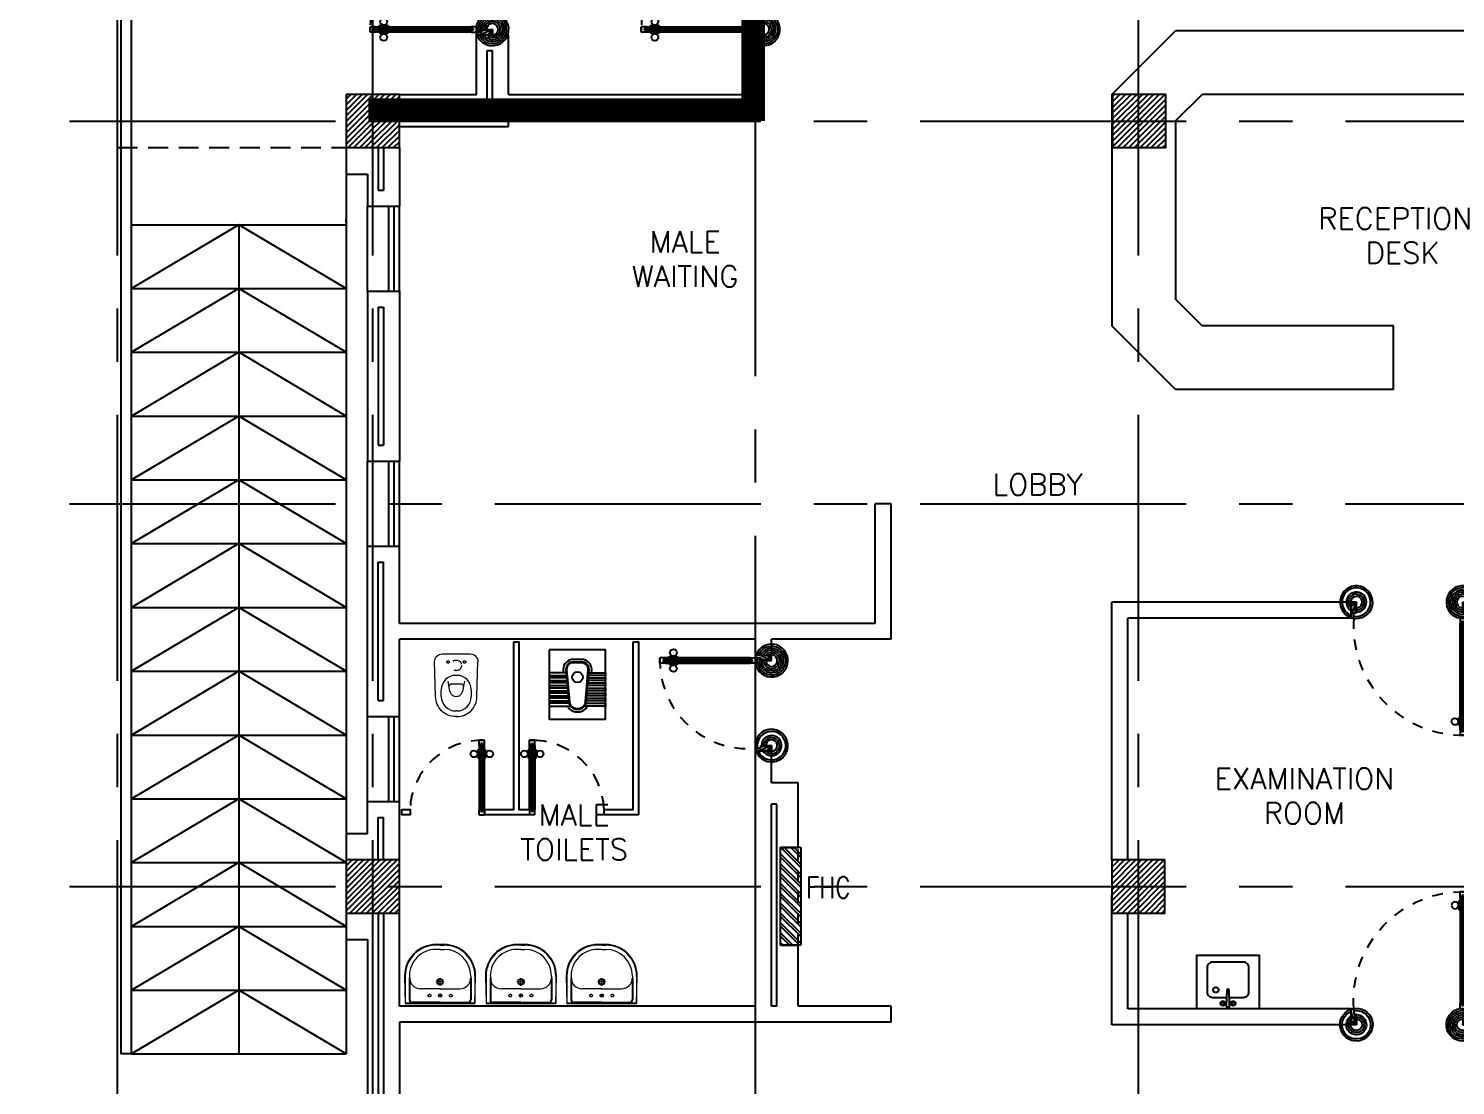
# Model space of a CAD drawing. Extents: x 417819.9 to 417911.9, y 43448 to 43539.2.
# Drawn here: x 417828.22 to 417841.64, y 43472.2 to 43482.14 of the extents above; entities that cross this region are included whole.
import ezdxf
from ezdxf.enums import TextEntityAlignment as Align

# ---------------------------------------------------------------- set-up
doc = ezdxf.new("R2010")
doc.units = 0
doc.header["$MEASUREMENT"] = 0
doc.header["$PDMODE"] = 3
doc.header["$PDSIZE"] = 0.1
for name, pattern in [('CENTERX2', [4, 2.5, -0.5, 0.5, -0.5]), ('DASHED', [0.75, 0.5, -0.25]), ('HIDDEN', [0.375, 0.25, -0.125]), ('HIDDEN2', [0.1875, 0.125, -0.0625])]:
    doc.linetypes.add(name, pattern=pattern)
doc.layers.get('0').update_dxf_attribs({"linetype": 'CONTINUOUS'})
doc.layers.get('DEFPOINTS').update_dxf_attribs({"linetype": 'CONTINUOUS'})
for name, color, linetype in [('A-JEERI', 3, 'CONTINUOUS'), ('AX-DIM', 4, 'CONTINUOUS'), ('AXES', 11, 'CENTERX2'), ('CANOPY-LN', 3, 'CONTINUOUS'), ('COL', 2, 'CONTINUOUS'), ('COUNTER', 5, 'CONTINUOUS'), ('DOOR', 4, 'CONTINUOUS'), ('FHC', 2, 'CONTINUOUS'), ('firezone', 4, 'CONTINUOUS'), ('FIX', 3, 'CONTINUOUS'), ('Handrail', 4, 'CONTINUOUS'), ('HAT', 8, 'CONTINUOUS'), ('INSUL', 7, 'CONTINUOUS'), ('ME-FIX', 3, 'CONTINUOUS'), ('PART', 9, 'CONTINUOUS'), ('Ramb', 3, 'CONTINUOUS'), ('RM-NAME', 2, 'CONTINUOUS'), ('STR', 5, 'CONTINUOUS'), ('WALL', 2, 'CONTINUOUS'), ('WIN', 5, 'CONTINUOUS')]:
    doc.layers.add(name, color=color, linetype=linetype)
doc.styles.add('ROMANS', font='ROMANS.shx', dxfattribs={"width": 0.6})
doc.styles.get("Standard").update_dxf_attribs({"font": 'TXT.shx'})
doc.linetypes.add('SMOKE', pattern='A,0.5,-0.2,["SMOKE",Standard,S=0.1,R=0,X=-0.1,Y=-0.05],-0.5', length=1.2)
doc.dimstyles.new('STANDARD in', dxfattribs={"dimtxt": 0.2, "dimasz": 0.1, "dimexe": 0.07, "dimexo": 0.05, "dimgap": 0.1, "dimtad": 1, "dimdec": 0, "dimlfac": 1000, "dimzin": 0, "dimdsep": 46, "dimtxsty": 'ROMANS', "dimblk": 'ARCHTICK', "dimcen": 0.05, "dimdle": 0.05, "dimclrd": 4, "dimclre": 4, "dimclrt": 2, "dimadec": 0, "dimazin": 0, "dimtfac": 1, "dimtdec": 0, "dimtmove": 2, "dimatfit": 3, "dimfxl": 0, "dimtolj": 1, "dimtzin": 0, "dimarcsym": 0})

# ---------------------------------------------------------------- blocks, each defined once
blk = doc.blocks.new('_ARCHTICK')
at = {"color": 0, "linetype": 'ByBlock', "const_width": 0.15}
blk.add_lwpolyline([(-0.5, -0.5), (0.5, 0.5)], dxfattribs=at)
blk = doc.blocks.new('*D870')
at = {"layer": 'AX-DIM', "color": 4, "lineweight": -2}
for p, q in [((417831.157, 43525.944), (417821.235, 43525.944)), ((417821.305, 43466.574), (417821.305, 43525.994)), ((417831.157, 43466.624), (417821.235, 43466.624))]:
    blk.add_line(p, q, dxfattribs=at)
at = {"layer": 'DEFPOINTS', "color": 0}
for p in [(417821.305, 43525.944), (417831.207, 43525.944), (417831.207, 43466.624)]:
    blk.add_point(p, dxfattribs=at)
at = {"layer": 'AX-DIM', "color": 4, "lineweight": -2, "xscale": 0.1, "yscale": 0.1, "zscale": 0.1}
for p, rotation in [((417821.305, 43525.944), 90), ((417821.305, 43466.624), 270)]:
    blk.add_blockref('_ARCHTICK', p, dxfattribs=dict(at, rotation=rotation))
at = {"layer": 'AX-DIM', "color": 2, "insert": (417821.105, 43496.284), "char_height": 0.2, "attachment_point": 5, "rotation": 90, "style": 'ROMANS'}
blk.add_mtext('\\A1;59320', dxfattribs=at)
blk = doc.blocks.new('A$C74DC60CF')
at = {"layer": 'DOOR', "color": 0, "linetype": 'ByBlock'}
for p, q in [((81, 1200), (81, 1250)), ((131, 1250), (81, 1250)), ((81, 1250), (131, 1250)), ((98, 1200), (98, 1220)), ((98, 1220), (114, 1220)), ((114, 1200), (114, 1220)), ((131, 1200), (131, 1250)), ((65, 1155), (65, 1090)), ((74, 1155), (65, 1155)), ((74, 1090), (65, 1090)), ((74, 1078), (74, 1168)), ((81, 1168), (74, 1168)), ((74, 1155), (74, 1090)), ((81, 1078), (74, 1078)), ((81, 1200), (98, 1200)), ((114, 1200), (131, 1200)), ((131, 1168), (138, 1168)), ((131, 1078), (138, 1078)), ((138, 1078), (138, 1168)), ((138, 1155), (138, 1090)), ((138, 1155), (147, 1155)), ((138, 1090), (147, 1090)), ((147, 1155), (147, 1090)), ((56, 150), (56, 0)), ((56, 150), (81, 150)), ((98, 200), (81, 200)), ((81, 200), (81, 150)), ((131, 150), (81, 150)), ((81, 150), (81, 100)), ((98, 180), (98, 200)), ((114, 180), (98, 180)), ((131, 200), (114, 200)), ((114, 200), (114, 180)), ((131, 150), (131, 200)), ((1131, 150), (1131, 100)), ((1156, 150), (1131, 150)), ((1156, 150), (1156, 0)), ((1156, 0), (1156, 150)), ((106, 0), (56, 0)), ((81, 100), (106, 100)), ((106, 100), (106, 0)), ((1131, 100), (1106, 100)), ((1106, 100), (1106, 0)), ((1106, 0), (1156, 0))]:
    blk.add_line(p, q, dxfattribs=at)
at = {"layer": 'DOOR', "linetype": 'ByBlock'}
for p, q in [((81, 200), (81, 1200)), ((98, 200), (98, 1200)), ((114, 200), (114, 1200)), ((131, 1200), (131, 200))]:
    blk.add_line(p, q, dxfattribs=at)
at = {"layer": 'DOOR', "color": 9, "linetype": 'ByBlock'}
for p, q in [((106, 0), (56, 114)), ((106, 0), (56, 40)), ((106, 0), (93, 100)), ((1106, 0), (1156, 114)), ((1106, 0), (1119, 100)), ((1106, 0), (1156, 40))]:
    blk.add_line(p, q, dxfattribs=at)
at = {"layer": 'DOOR', "color": 0, "linetype": 'ByBlock'}
for centre in [(32, 1123), (179, 1123)]:
    blk.add_circle(centre, 32.4, dxfattribs=at)
at = {"layer": 'DOOR', "linetype": 'HIDDEN', "ltscale": 0.5}
blk.add_arc((106, 223), 1028, 355.9414, 91.3941, dxfattribs=at)
at = {"layer": 'DOOR', "color": 9, "linetype": 'ByBlock'}
for centre, radius, start, end in [((106, 0), 154, 103.7142, 108.8947), ((1106, 0), 154, 71.1053, 76.2858), ((106, 0), 134, 100.72, 111.8402), ((106, 0), 114, 102.6226, 115.9162), ((106, 0), 94.4, 90, 121.9818), ((106, 0), 74.4, 90, 132.2236), ((106, 0), 54.4, 90, 156.7926), ((106, 0), 34.4, 90, 180), ((106, 0), 14.4, 90, 180), ((1106, 0), 94.4, 58.0182, 90), ((1106, 0), 74.4, 47.7764, 90), ((1106, 0), 54.4, 23.2074, 90), ((1106, 0), 34.4, 0, 90), ((1106, 0), 14.4, 0, 90), ((1106, 0), 134, 68.1598, 79.28)]:
    blk.add_arc(centre, radius, start, end, dxfattribs=at)
blk = doc.blocks.new('A$C010A25D0')
at = {"layer": 'DOOR', "color": 0, "linetype": 'ByBlock'}
for p, q in [((0, 2031), (0, 1981)), ((0, 1981), (0, 2031)), ((50, 2031), (0, 2031)), ((30, 2014), (30, 1998)), ((50, 2014), (30, 2014)), ((50, 2031), (50, 2014)), ((83, 2031), (83, 2038)), ((173, 2038), (83, 2038)), ((95, 2038), (95, 2047)), ((95, 2047), (160, 2047)), ((95, 2038), (160, 2038)), ((160, 2038), (160, 2047)), ((173, 2031), (173, 2038)), ((950, 2014), (950, 2031)), ((950, 2031), (1000, 2031)), ((970, 2014), (950, 2014)), ((970, 1998), (970, 2014)), ((1000, 2056), (1000, 2031)), ((1000, 2056), (1150, 2056)), ((1000, 1981), (1000, 2031)), ((1000, 2031), (1050, 2031)), ((1050, 2031), (1050, 2006)), ((1150, 2006), (1150, 2056)), ((50, 1981), (0, 1981)), ((50, 1998), (30, 1998)), ((50, 1998), (50, 1981)), ((83, 1981), (83, 1974)), ((173, 1974), (83, 1974)), ((95, 1974), (95, 1965)), ((95, 1974), (160, 1974)), ((95, 1965), (160, 1965)), ((160, 1974), (160, 1965)), ((173, 1981), (173, 1974)), ((950, 1981), (950, 1998)), ((950, 1998), (970, 1998)), ((1000, 1981), (950, 1981)), ((1050, 2006), (1150, 2006)), ((173, 138), (83, 138)), ((83, 131), (83, 138)), ((95, 147), (160, 147)), ((95, 138), (95, 147)), ((95, 138), (160, 138)), ((160, 138), (160, 147)), ((173, 131), (173, 138)), ((50, 131), (0, 131)), ((0, 131), (0, 81)), ((0, 81), (0, 131)), ((50, 81), (0, 81)), ((50, 114), (30, 114)), ((30, 98), (30, 114)), ((50, 98), (30, 98)), ((50, 114), (50, 131)), ((50, 81), (50, 98)), ((83, 81), (83, 74)), ((173, 74), (83, 74)), ((95, 74), (160, 74)), ((95, 74), (95, 65)), ((95, 65), (160, 65)), ((160, 74), (160, 65)), ((173, 81), (173, 74)), ((1000, 131), (950, 131)), ((950, 131), (950, 114)), ((950, 114), (970, 114)), ((970, 98), (950, 98)), ((950, 98), (950, 81)), ((950, 81), (1000, 81)), ((970, 114), (970, 98)), ((1000, 131), (1000, 81)), ((1000, 56), (1000, 81)), ((1000, 81), (1050, 81)), ((1000, 56), (1150, 56)), ((1050, 81), (1050, 106)), ((1050, 106), (1150, 106)), ((1150, 106), (1150, 56))]:
    blk.add_line(p, q, dxfattribs=at)
at = {"layer": 'DOOR', "linetype": 'ByBlock'}
for p, q in [((950, 2031), (50, 2031)), ((950, 2014), (50, 2014)), ((950, 1998), (50, 1998)), ((50, 1981), (950, 1981)), ((50, 131), (950, 131)), ((950, 114), (50, 114)), ((950, 98), (50, 98)), ((950, 81), (50, 81)), ((1150, 56), (1000, 56))]:
    blk.add_line(p, q, dxfattribs=at)
at = {"layer": 'DOOR', "color": 9, "linetype": 'ByBlock'}
for p, q in [((1150, 2006), (1037, 2056)), ((1150, 2006), (1050, 2019)), ((1150, 2006), (1110, 2056)), ((1150, 106), (1037, 56)), ((1150, 106), (1050, 93)), ((1150, 106), (1110, 56))]:
    blk.add_line(p, q, dxfattribs=at)
at = {"layer": 'DOOR', "color": 0, "linetype": 'ByBlock'}
for centre in [(128, 2079), (128, 1932), (128, 179), (128, 32)]:
    blk.add_circle(centre, 32.4, dxfattribs=at)
at = {"layer": 'DOOR', "linetype": 'HIDDEN', "ltscale": 0.5}
for centre, start, end in [((951, 2006), 178.494, 272.9568), ((951, 106), 87.0432, 181.506)]:
    blk.add_arc(centre, 951, start, end, dxfattribs=at)
at = {"layer": 'DOOR', "color": 9, "linetype": 'ByBlock'}
for centre, radius, start, end in [((1150, 2006), 154, 161.1053, 166.2858), ((1150, 2006), 134, 158.1598, 169.28), ((1150, 2006), 114, 154.0838, 167.3774), ((1150, 2006), 94.4, 148.0182, 180), ((1150, 2006), 74.4, 137.7764, 180), ((1150, 2006), 54.4, 113.2074, 180), ((1150, 2006), 34.4, 90, 180), ((1150, 2006), 14.4, 90, 180), ((1150, 106), 154, 193.7142, 198.8947), ((1150, 106), 134, 190.72, 201.8402), ((1150, 106), 114, 192.6226, 205.9162), ((1150, 106), 94.4, 180, 211.9818), ((1150, 106), 74.4, 180, 222.2236), ((1150, 106), 54.4, 180, 246.7926), ((1150, 106), 34.4, 180, 270), ((1150, 106), 14.4, 180, 270)]:
    blk.add_arc(centre, radius, start, end, dxfattribs=at)
at = {"layer": 'WALL'}
blk.add_line((1000, 56), (1150, 56), dxfattribs=at)
blk = doc.blocks.new('RM1')
at = {"layer": 'RM-NAME', "style": 'ROMANS'}
for tag, p in [('ROOMNAME1', (0, 324)), ('ROOMNAME2', (0, 0))]:
    blk.add_attdef(tag, text='', height=200, dxfattribs=at).set_placement(p, align=Align.MIDDLE)
blk = doc.blocks.new('WC')
at = {"layer": 'FIX', "lineweight": 20}
for p, q in [((475, 141), (538, 141)), ((339, 5), (339, -5)), ((395, 76), (490, 60)), ((534, 24), (540, 0)), ((540, 0), (534, -24)), ((674, 5), (674, -5)), ((490, -60), (395, -76)), ((213, -204), (210, -204)), ((538, -141), (475, -141))]:
    blk.add_line(p, q, dxfattribs=at)
at = {"layer": 'FIX', "linetype": 'Continuous', "lineweight": 20}
blk.add_line((420, -47), (420, 45), dxfattribs=at)
at = {"layer": 'FIX', "lineweight": 20}
for points in [[(210, -204, -0.414214), (137, -131), (137, 0), (137, 131, -0.414214), (210, 204)], [(727, -5), (727, 5, 0.414214), (538, 194), (210, 204)], [(727, 5), (727, -5, -0.414214), (538, -194), (210, -204)]]:
    blk.add_lwpolyline(points, format="xyb", dxfattribs=at)
at = {"layer": 'FIX', "linetype": 'HIDDEN2', "lineweight": 20, "ltscale": 0.3}
blk.add_circle((245, 0), 49.8, dxfattribs=at)
at = {"layer": 'FIX', "linetype": 'HIDDEN', "lineweight": 20, "ltscale": 0.05}
for centre in [(213, 78), (213, -77)]:
    blk.add_circle(centre, 11.6, dxfattribs=at)
at = {"layer": 'FIX', "lineweight": 20}
for centre, radius, start, end in [((475, 5), 136, 90, 180), ((538, 5), 136, 360, 90), ((464, -18), 82, 51.0758, 71.504), ((473, -7), 68.2, 27.1532, 51.0758), ((475, -5), 136, 180, 270), ((464, 18), 82, 288.496, 308.9242), ((473, 7), 68.2, 308.9242, 332.8468), ((538, -5), 136, 270, 0)]:
    blk.add_arc(centre, radius, start, end, dxfattribs=at)
at = {"layer": 'FIX', "linetype": 'Continuous', "lineweight": 20}
for centre, start, end in [((443, 46), 88.3879, 182.3338), ((442, -46), 177.6662, 271.6121)]:
    blk.add_arc(centre, 22.3, start, end, dxfattribs=at)
blk = doc.blocks.new('*X774')
at = {"color": 0}
for p, q in [((24139, 17881), (24619, 18361)), ((24139, 17934), (24566, 18361)), ((24139, 17987), (24513, 18361)), ((24139, 18040), (24460, 18361)), ((24139, 18093), (24407, 18361)), ((24139, 18146), (24354, 18361)), ((24139, 18200), (24301, 18361)), ((24139, 18253), (24248, 18361)), ((24139, 18306), (24195, 18361)), ((24139, 18359), (24142, 18361)), ((24172, 17861), (24639, 18328)), ((24225, 17861), (24639, 18275)), ((24278, 17861), (24639, 18222)), ((24331, 17861), (24639, 18169)), ((24384, 17861), (24639, 18116)), ((24437, 17861), (24639, 18063)), ((24490, 17861), (24639, 18010)), ((24543, 17861), (24639, 17957)), ((24596, 17861), (24639, 17904))]:
    blk.add_line(p, q, dxfattribs=at)
blk = doc.blocks.new('AWC')
at = {"layer": 'FIX'}
for p, q in [((-726, 265), (-726, 66)), ((-700, 265), (-726, 265)), ((-700, 79), (-700, 265)), ((-678, 265), (-678, 82)), ((-652, 265), (-678, 265)), ((-652, 84), (-652, 265)), ((-630, 265), (-630, 86)), ((-604, 265), (-630, 265)), ((-604, 89), (-604, 265)), ((-582, 265), (-582, 91)), ((-556, 265), (-582, 265)), ((-556, 93), (-556, 265)), ((-534, 265), (-534, 95)), ((-508, 265), (-534, 265)), ((-508, 98), (-508, 265)), ((-486, 265), (-486, 100)), ((-460, 265), (-486, 265)), ((-460, 102), (-460, 265)), ((-438, 265), (-438, 104)), ((-412, 265), (-438, 265)), ((-412, 106), (-412, 265)), ((-825, 0), (-825, 0)), ((-780, 7), (-780, -7)), ((-755, 7), (-755, -7)), ((-748, 7), (-748, -7)), ((-382, 109), (-687, 81)), ((-384, 134), (-412, 131)), ((-312, -39), (-312, 39)), ((-287, -39), (-287, 39)), ((-726, -265), (-726, -66)), ((-700, -79), (-700, -265)), ((-687, -81), (-382, -109)), ((-678, -265), (-678, -82)), ((-652, -84), (-652, -265)), ((-630, -265), (-630, -86)), ((-604, -89), (-604, -265)), ((-582, -265), (-582, -91)), ((-556, -93), (-556, -265)), ((-534, -265), (-534, -95)), ((-508, -98), (-508, -265)), ((-486, -265), (-486, -100)), ((-460, -102), (-460, -265)), ((-438, -265), (-438, -104)), ((-412, -106), (-412, -265)), ((-412, -131), (-384, -134)), ((-700, -265), (-726, -265)), ((-652, -265), (-678, -265)), ((-604, -265), (-630, -265)), ((-556, -265), (-582, -265)), ((-508, -265), (-534, -265)), ((-460, -265), (-486, -265)), ((-412, -265), (-438, -265))]:
    blk.add_line(p, q, dxfattribs=at)
at = {"layer": 'FIX', "color": 32}
for p, q in [((-381, 102), (-686, 74)), ((-319, -39), (-319, 39)), ((-686, -74), (-381, -102))]:
    blk.add_line(p, q, dxfattribs=at)
at = {"layer": 'FIX'}
blk.add_lwpolyline([(-198, 265), (-848, 265), (-848, -265), (-198, -265)], close=True, dxfattribs=at)
at = {"layer": 'FIX', "color": 32}
blk.add_circle((-454, 0), 50, dxfattribs=at)
at = {"layer": 'FIX'}
for centre, radius, start, end in [((-680, 7), 100, 117.0426, 180), ((-680, 7), 75, 95.2114, 180), ((-382, 39), 95, 0, 90.1311), ((-382, 39), 70, 0, 90.1311), ((-680, -7), 100, 180, 242.9574), ((-680, -7), 75, 180, 264.7886), ((-382, -39), 95, 270, 0), ((-382, -39), 70, 270, 0)]:
    blk.add_arc(centre, radius, start, end, dxfattribs=at)
at = {"layer": 'FIX', "color": 32}
for centre, radius, start, end in [((-680, 7), 68, 95.2114, 180), ((-382, 39), 63, 0, 90.1311), ((-680, -7), 68, 180, 264.7886), ((-382, -39), 63, 270, 0)]:
    blk.add_arc(centre, radius, start, end, dxfattribs=at)
blk = doc.blocks.new('COL50')
at = {"layer": 'COL'}
blk.add_lwpolyline([(-250, 250), (-250, -250), (250, -250), (250, 250)], close=True, dxfattribs=at)
blk = doc.blocks.new('*X775')
at = {"color": 0}
for p, q in [((24139, 25094), (24606, 25561)), ((24139, 25147), (24553, 25561)), ((24139, 25200), (24500, 25561)), ((24139, 25253), (24447, 25561)), ((24139, 25306), (24394, 25561)), ((24139, 25359), (24341, 25561)), ((24139, 25412), (24288, 25561)), ((24139, 25465), (24235, 25561)), ((24139, 25518), (24182, 25561)), ((24159, 25061), (24639, 25541)), ((24212, 25061), (24639, 25488)), ((24266, 25061), (24639, 25435)), ((24319, 25061), (24639, 25382)), ((24372, 25061), (24639, 25329)), ((24425, 25061), (24639, 25276)), ((24478, 25061), (24639, 25223)), ((24531, 25061), (24639, 25170)), ((24584, 25061), (24639, 25117)), ((24637, 25061), (24639, 25063))]:
    blk.add_line(p, q, dxfattribs=at)
blk = doc.blocks.new('*X773')
at = {"color": 0}
for p, q in [((31339, 17869), (31831, 18361)), ((31339, 17922), (31778, 18361)), ((31339, 17975), (31725, 18361)), ((31339, 18028), (31672, 18361)), ((31339, 18081), (31619, 18361)), ((31339, 18134), (31566, 18361)), ((31339, 18187), (31513, 18361)), ((31339, 18240), (31460, 18361)), ((31339, 18293), (31407, 18361)), ((31339, 18346), (31354, 18361)), ((31384, 17861), (31839, 18316)), ((31437, 17861), (31839, 18263)), ((31490, 17861), (31839, 18210)), ((31544, 17861), (31839, 18157)), ((31597, 17861), (31839, 18104)), ((31650, 17861), (31839, 18051)), ((31703, 17861), (31839, 17998)), ((31756, 17861), (31839, 17945)), ((31809, 17861), (31839, 17892))]:
    blk.add_line(p, q, dxfattribs=at)
blk = doc.blocks.new('*X769')
at = {"color": 0}
for p, q in [((38539, 25069), (39031, 25561)), ((38539, 25122), (38978, 25561)), ((38539, 25175), (38925, 25561)), ((38539, 25228), (38872, 25561)), ((38539, 25281), (38819, 25561)), ((38539, 25334), (38766, 25561)), ((38539, 25387), (38713, 25561)), ((38539, 25440), (38660, 25561)), ((38539, 25493), (38607, 25561)), ((38539, 25546), (38554, 25561)), ((38584, 25061), (39039, 25516)), ((38637, 25061), (39039, 25463)), ((38690, 25061), (39039, 25410)), ((38744, 25061), (39039, 25357)), ((38797, 25061), (39039, 25304)), ((38850, 25061), (39039, 25251)), ((38903, 25061), (39039, 25198)), ((38956, 25061), (39039, 25145)), ((39009, 25061), (39039, 25092))]:
    blk.add_line(p, q, dxfattribs=at)
blk = doc.blocks.new('LAV-003')
at = {"layer": 'FIX', "linetype": 'ByBlock'}
blk.add_line((-328, -25), (328, -25), dxfattribs=at)
at = {"layer": 'FIX', "linetype": 'Continuous', "lineweight": 20}
for p, q in [((-328, -285), (-328, -25)), ((328, -285), (328, -25)), ((-288, -285), (-288, -265)), ((0, -165), (-187, -165)), ((0, -165), (187, -165)), ((287, -285), (287, -265)), ((0, -535), (-38, -535)), ((0, -535), (38, -535)), ((0, -575), (-38, -575)), ((0, -575), (38, -575))]:
    blk.add_line(p, q, dxfattribs=at)
at = {"layer": 'FIX', "linetype": 'ByBlock', "ltscale": 0.3}
for p, q in [((-288, -265), (-288, -60)), ((0, -35), (-262, -35)), ((0, -35), (262, -35)), ((287, -265), (287, -60))]:
    blk.add_line(p, q, dxfattribs=at)
at = {"layer": 'FIX', "lineweight": 20}
for p, q in [((-16, -101), (15, -101)), ((0, -85), (0, -116))]:
    blk.add_line(p, q, dxfattribs=at)
at = {"layer": 'FIX', "linetype": 'DASHED', "lineweight": 20, "ltscale": 0.04}
for p, q in [((-36, -230), (37, -230)), ((0, -194), (0, -266))]:
    blk.add_line(p, q, dxfattribs=at)
at = {"layer": 'FIX', "linetype": 'Continuous', "lineweight": 20}
blk.add_lwpolyline([(295, -25), (0, -25), (-328, -25), (-334, -285, 0.414214), (-38, -582), (0, -582), (38, -582, 0.414214), (334, -285), (328, -25), (0, -25)], format="xyb", dxfattribs=at)
at = {"layer": 'FIX', "linetype": 'HIDDEN', "lineweight": 20, "ltscale": 0.05}
for centre in [(-100, -101), (100, -101)]:
    blk.add_circle(centre, 12.4, dxfattribs=at)
at = {"layer": 'FIX', "lineweight": 20}
for centre, radius in [((0, -101), 15.5), ((0, -230), 29.5), ((0, -230), 22.5)]:
    blk.add_circle(centre, radius, dxfattribs=at)
at = {"layer": 'FIX', "linetype": 'ByBlock', "ltscale": 0.3}
for centre, start, end in [((-262, -60), 90, 180), ((262, -60), 0, 90)]:
    blk.add_arc(centre, 25, start, end, dxfattribs=at)
at = {"layer": 'FIX', "linetype": 'Continuous', "lineweight": 20}
for centre, radius, start, end in [((-187, -265), 100, 90, 180), ((187, -265), 100, 0, 90), ((-38, -285), 290, 180, 270), ((-38, -285), 250, 180, 270), ((38, -285), 290, 270, 0), ((38, -285), 250, 270, 0)]:
    blk.add_arc(centre, radius, start, end, dxfattribs=at)
blk = doc.blocks.new('DOOR90')
at = {"layer": 'DOOR', "color": 7, "linetype": 'ByBlock'}
for p, q in [((-150, 0), (0, 0)), ((-150, 0), (-150, -25)), ((0, -50), (-114, 0)), ((0, -50), (-40, 0)), ((0, -50), (0, 0)), ((-1000, -25), (-1050, -25)), ((-1050, -75), (-1050, -25)), ((-1050, -25), (-1050, -75)), ((-1000, -75), (-1050, -75)), ((-1000, -42), (-1020, -42)), ((-1020, -42), (-1020, -58)), ((-1000, -58), (-1020, -58)), ((-1000, -25), (-1000, -42)), ((-1000, -58), (-1000, -75)), ((-878, -18), (-968, -18)), ((-968, -25), (-968, -18)), ((-968, -75), (-968, -82)), ((-878, -82), (-968, -82)), ((-955, -9), (-890, -9)), ((-955, -18), (-955, -9)), ((-955, -18), (-890, -18)), ((-955, -82), (-890, -82)), ((-955, -82), (-955, -91)), ((-955, -91), (-890, -91)), ((-890, -18), (-890, -9)), ((-890, -82), (-890, -91)), ((-878, -25), (-878, -18)), ((-878, -75), (-878, -82)), ((-200, -25), (-150, -25)), ((-200, -42), (-200, -25)), ((-180, -42), (-200, -42)), ((-200, -58), (-180, -58)), ((-200, -75), (-200, -58)), ((-150, -75), (-200, -75)), ((-180, -58), (-180, -42)), ((-150, -25), (-100, -25)), ((-150, -75), (-150, -25)), ((-100, -25), (-100, -50)), ((0, -50), (-100, -37)), ((-100, -50), (0, -50)), ((-150, -875), (-100, -875)), ((-150, -900), (-150, -875)), ((-150, -900), (0, -900)), ((0, -900), (-150, -900)), ((0, -850), (-114, -900)), ((-100, -875), (-100, -850)), ((0, -850), (-100, -863)), ((-100, -850), (0, -850)), ((0, -850), (-40, -900)), ((0, -850), (0, -900))]:
    blk.add_line(p, q, dxfattribs=at)
at = {"layer": 'DOOR', "linetype": 'ByBlock'}
for p, q in [((-200, -25), (-1000, -25)), ((-200, -42), (-1000, -42)), ((-200, -58), (-1000, -58)), ((-1000, -75), (-200, -75))]:
    blk.add_line(p, q, dxfattribs=at)
at = {"layer": 'DOOR', "color": 7, "linetype": 'ByBlock'}
for centre in [(-923, 24), (-923, -124)]:
    blk.add_circle(centre, 32.4, dxfattribs=at)
for centre, radius, start, end in [((0, -50), 154, 161.1053, 166.2858), ((0, -50), 94.4, 148.0182, 180), ((0, -50), 134, 158.1598, 169.28), ((0, -50), 114, 154.0838, 167.3774), ((0, -50), 74.4, 137.7764, 180), ((0, -50), 54.4, 113.2074, 180), ((0, -50), 34.4, 90, 180), ((0, -50), 14.4, 90, 180), ((0, -850), 154, 193.7142, 198.8947), ((0, -850), 134, 190.72, 201.8402), ((0, -850), 94.4, 180, 211.9818), ((0, -850), 74.4, 180, 222.2236), ((0, -850), 54.4, 180, 246.7926), ((0, -850), 34.4, 180, 270), ((0, -850), 14.4, 180, 270)]:
    blk.add_arc(centre, radius, start, end, dxfattribs=at)
at = {"layer": 'DOOR', "linetype": 'HIDDEN', "ltscale": 0.5}
blk.add_arc((-222, -50), 828, 178.2701, 275.003, dxfattribs=at)
blk = doc.blocks.new('A$C180A3EE7')
at = {"layer": 'ME-FIX'}
blk.add_lwpolyline([(0.593, 0), (0.593, 0.5), (0, 0.5), (0, 0)], dxfattribs=at)
blk.add_lwpolyline([(0.309, 0.107), (0.443, 0.107, 0.414214), (0.493, 0.157), (0.493, 0.388, 0.414214), (0.443, 0.438), (0.15, 0.438, 0.414214), (0.1, 0.388), (0.1, 0.157, 0.414214), (0.15, 0.107), (0.284, 0.107)], format="xyb", dxfattribs=at)
blk.add_lwpolyline([(0.28, 0.019), (0.312, 0.019), (0.306, 0.174, 1), (0.286, 0.174)], format="xyb", close=True, dxfattribs=at)
for centre, radius in [((0.182, 0.177), 0.0255), ((0.247, 0.05), 0.0217), ((0.247, 0.05), 0.014), ((0.346, 0.05), 0.0217), ((0.346, 0.05), 0.014)]:
    blk.add_circle(centre, radius, dxfattribs=at)

msp = doc.modelspace()

# ---------------------------------------------------------------- hatches: boundary and pattern name
at = {"layer": 'FHC', "linetype": 'ByBlock', "ltscale": 0.3}
h = msp.add_hatch(dxfattribs=at)
h.set_pattern_fill('ANSI32', color=11, scale=175, angle=-90, style=0)
h.set_pattern_definition([(315, (417804.24061, 43706.63911), (0.046403882, 0.046403882), []), (315, (417804.24061, 43706.608176), (0.046403882, 0.046403882), [])])
h.paths.add_polyline_path([(417835.2916, 43473.5229), (417835.4816, 43473.5229), (417835.4816, 43474.4429), (417835.2916, 43474.4429)])
h.paths.add_polyline_path([(417834.8705, 43474.6555), (417835.2913, 43474.6555), (417835.2913, 43474.393), (417834.8705, 43474.393)], flags=9)

# ---------------------------------------------------------------- linework, layer by layer
at = {"layer": 'AXES'}
for p, q in [((417829.0566, 43460.01), (417829.0566, 43538.4875)), ((417831.4566, 43460.01), (417831.4566, 43538.4875)), ((417838.6566, 43460.01), (417838.6566, 43538.4875)), ((417835.0566, 43466.8743), (417835.0566, 43525.6943)), ((417820.6052, 43481.2743), (417889.6966, 43481.2743)), ((417820.6052, 43477.6743), (417889.6966, 43477.6743)), ((417820.6052, 43474.0743), (417889.6966, 43474.0743))]:
    msp.add_line(p, q, dxfattribs=at)
at = {"layer": 'CANOPY-LN', "linetype": 'HIDDEN2'}
msp.add_line((417829.0566, 43481.0243), (417829.0566, 43488.7243), dxfattribs=at)
at = {"layer": 'CANOPY-LN', "linetype": 'HIDDEN2', "ltscale": 1.5}
msp.add_line((417829.0566, 43481.0243), (417831.2066, 43481.0243), dxfattribs=at)
at = {"layer": 'COUNTER'}
for p, q in [((417838.4066, 43481.5242), (417839.0066, 43482.1242)), ((417841.8966, 43482.1242), (417839.0066, 43482.1242)), ((417838.4066, 43481.5242), (417838.4066, 43479.3494)), ((417839.0066, 43481.2757), (417839.2551, 43481.5242)), ((417841.8966, 43481.5242), (417839.2551, 43481.5242)), ((417839.0066, 43481.2757), (417839.0066, 43479.5979)), ((417839.2551, 43479.3494), (417839.0066, 43479.5979)), ((417839.0066, 43478.7494), (417838.4066, 43479.3494)), ((417841.0566, 43479.3494), (417839.2551, 43479.3494)), ((417841.0517, 43479.3279), (417841.0566, 43479.3328)), ((417841.0566, 43478.7494), (417841.0566, 43479.3494)), ((417841.0566, 43478.7494), (417839.0066, 43478.7494))]:
    msp.add_line(p, q, dxfattribs=at)
at = {"layer": 'DOOR', "linetype": 'ByBlock'}
for p, q in [((417832.4566, 43475.3993), (417832.4566, 43475.4493)), ((417832.4566, 43475.4493), (417832.5066, 43475.4493)), ((417832.5066, 43475.4493), (417832.4566, 43475.4493)), ((417832.4736, 43475.3993), (417832.4736, 43475.4193)), ((417832.4896, 43475.4193), (417832.4736, 43475.4193)), ((417832.4896, 43475.3993), (417832.4896, 43475.4193)), ((417832.5066, 43475.3993), (417832.5066, 43475.4493)), ((417832.9316, 43475.3993), (417832.9316, 43475.4493)), ((417832.9816, 43475.4493), (417832.9316, 43475.4493)), ((417832.9316, 43475.4493), (417832.9816, 43475.4493)), ((417832.9486, 43475.3993), (417832.9486, 43475.4193)), ((417832.9486, 43475.4193), (417832.9646, 43475.4193)), ((417832.9646, 43475.3993), (417832.9646, 43475.4193)), ((417832.9816, 43475.3993), (417832.9816, 43475.4493)), ((417832.4404, 43475.3544), (417832.4404, 43475.2896)), ((417832.4494, 43475.3544), (417832.4404, 43475.3544)), ((417832.4494, 43475.2896), (417832.4404, 43475.2896)), ((417832.4494, 43475.277), (417832.4494, 43475.367)), ((417832.4566, 43475.367), (417832.4494, 43475.367)), ((417832.4494, 43475.3544), (417832.4494, 43475.2896)), ((417832.4566, 43475.277), (417832.4494, 43475.277)), ((417832.4566, 43475.3993), (417832.4566, 43474.7993)), ((417832.4736, 43475.3993), (417832.4566, 43475.3993)), ((417832.4736, 43474.7993), (417832.4736, 43475.3993)), ((417832.4896, 43474.7993), (417832.4896, 43475.3993)), ((417832.5066, 43475.3993), (417832.4896, 43475.3993)), ((417832.5066, 43474.7993), (417832.5066, 43475.3993)), ((417832.5066, 43475.367), (417832.5138, 43475.367)), ((417832.5066, 43475.277), (417832.5138, 43475.277)), ((417832.5138, 43475.277), (417832.5138, 43475.367)), ((417832.5138, 43475.3544), (417832.5138, 43475.2896)), ((417832.5138, 43475.3544), (417832.5228, 43475.3544)), ((417832.5138, 43475.2896), (417832.5228, 43475.2896)), ((417832.5228, 43475.3544), (417832.5228, 43475.2896)), ((417832.9154, 43475.3544), (417832.9154, 43475.2896)), ((417832.9244, 43475.3544), (417832.9154, 43475.3544)), ((417832.9244, 43475.2896), (417832.9154, 43475.2896)), ((417832.9244, 43475.277), (417832.9244, 43475.367)), ((417832.9316, 43475.367), (417832.9244, 43475.367)), ((417832.9244, 43475.3544), (417832.9244, 43475.2896)), ((417832.9316, 43475.277), (417832.9244, 43475.277)), ((417832.9316, 43474.7993), (417832.9316, 43475.3993)), ((417832.9316, 43475.3993), (417832.9486, 43475.3993)), ((417832.9486, 43474.7993), (417832.9486, 43475.3993)), ((417832.9646, 43474.7993), (417832.9646, 43475.3993)), ((417832.9646, 43475.3993), (417832.9816, 43475.3993)), ((417832.9816, 43475.3993), (417832.9816, 43474.7993)), ((417832.9816, 43475.367), (417832.9888, 43475.367)), ((417832.9816, 43475.277), (417832.9888, 43475.277)), ((417832.9888, 43475.277), (417832.9888, 43475.367)), ((417832.9888, 43475.3544), (417832.9888, 43475.2896)), ((417832.9888, 43475.3544), (417832.9978, 43475.3544)), ((417832.9888, 43475.2896), (417832.9978, 43475.2896)), ((417832.9978, 43475.3544), (417832.9978, 43475.2896)), ((417832.4566, 43474.7493), (417832.4566, 43474.7993)), ((417832.4566, 43474.7993), (417832.4736, 43474.7993)), ((417832.4566, 43474.7493), (417832.5066, 43474.7493)), ((417832.4736, 43474.7993), (417832.4736, 43474.7793)), ((417832.4736, 43474.7793), (417832.4896, 43474.7793)), ((417832.4896, 43474.7793), (417832.4896, 43474.7993)), ((417832.4896, 43474.7993), (417832.5066, 43474.7993)), ((417832.9486, 43474.7993), (417832.9316, 43474.7993)), ((417832.9816, 43474.7493), (417832.9316, 43474.7493)), ((417832.9486, 43474.7793), (417832.9486, 43474.7993)), ((417832.9646, 43474.7793), (417832.9486, 43474.7793)), ((417832.9646, 43474.7993), (417832.9646, 43474.7793)), ((417832.9816, 43474.7993), (417832.9646, 43474.7993)), ((417832.9816, 43474.7493), (417832.9816, 43474.7993))]:
    msp.add_line(p, q, dxfattribs=at)
at = {"layer": 'DOOR', "color": 0, "linetype": 'ByBlock'}
for p, q in [((417832.5066, 43474.7993), (417832.5066, 43474.7493)), ((417832.9316, 43474.7993), (417832.9316, 43474.7493))]:
    msp.add_line(p, q, dxfattribs=at)
at = {"layer": 'DOOR', "linetype": 'ByBlock'}
for centre in [(417832.4081, 43475.322), (417832.5551, 43475.322), (417832.8831, 43475.322), (417833.0301, 43475.322)]:
    msp.add_circle(centre, 0.0324, dxfattribs=at)
at = {"layer": 'DOOR', "linetype": 'HIDDEN', "ltscale": 0.5}
for centre, start, end in [((417832.4816, 43474.7743), 87.8789, 177.8789), ((417832.9566, 43474.7743), 2.1211, 92.1211)]:
    msp.add_arc(centre, 0.6755, start, end, dxfattribs=at)
at = {"layer": 'FHC', "linetype": 'ByBlock', "ltscale": 0.3}
for p, q in [((417835.2916, 43473.5229), (417835.2916, 43474.4429)), ((417835.2916, 43474.4429), (417835.4816, 43474.4429)), ((417835.4816, 43474.4429), (417835.4816, 43473.5229)), ((417835.4816, 43473.5229), (417835.2916, 43473.5229))]:
    msp.add_line(p, q, dxfattribs=at)
at = {"layer": 'FHC', "color": 250, "linetype": 'HIDDEN', "ltscale": 0.25}
msp.add_line((417835.4566, 43473.5231), (417835.4566, 43474.4427), dxfattribs=at)
at = {"layer": 'firezone', "linetype": 'SMOKE', "const_width": 0.225}
for points in [[(417835.0337, 43484.9493), (417835.0337, 43481.2743)], [(417831.4149, 43481.376), (417835.0899, 43481.376)]]:
    msp.add_lwpolyline(points, dxfattribs=at)
at = {"layer": 'Handrail'}
for p, q in [((417829.0857, 43482.6993), (417829.0857, 43472.4993)), ((417829.1857, 43482.6993), (417829.1857, 43472.4993)), ((417831.2066, 43480.7743), (417831.2066, 43472.4993)), ((417829.1857, 43472.4993), (417829.0857, 43472.4993))]:
    msp.add_line(p, q, dxfattribs=at)
at = {"layer": 'INSUL'}
for p, q in [((417832.5316, 43481.9368), (417832.5816, 43481.9368)), ((417832.5316, 43481.4243), (417832.5316, 43481.9368)), ((417832.5816, 43481.3743), (417832.5816, 43481.9368)), ((417832.5316, 43481.4243), (417831.7066, 43481.4243)), ((417832.5816, 43481.3743), (417831.7066, 43481.3743)), ((417831.5066, 43481.0243), (417831.5066, 43480.6243)), ((417831.5566, 43481.0243), (417831.5566, 43480.6243)), ((417831.5066, 43480.6243), (417831.5566, 43480.6243)), ((417831.5066, 43479.5243), (417831.5066, 43478.2243)), ((417831.5066, 43479.5243), (417831.5566, 43479.5243)), ((417831.5566, 43479.5243), (417831.5566, 43478.2243)), ((417831.5066, 43478.2243), (417831.5566, 43478.2243)), ((417831.5066, 43477.1243), (417831.5566, 43477.1243)), ((417831.5066, 43475.8243), (417831.5066, 43477.1243)), ((417831.5566, 43475.8243), (417831.5566, 43477.1243)), ((417831.5066, 43475.8243), (417831.5566, 43475.8243)), ((417831.5066, 43474.3243), (417831.5066, 43474.7243)), ((417831.5066, 43474.7243), (417831.5566, 43474.7243)), ((417831.5566, 43474.3243), (417831.5566, 43474.7243)), ((417831.5066, 43473.8243), (417831.5066, 43467.1243)), ((417831.5566, 43473.8243), (417831.5566, 43467.1243))]:
    msp.add_line(p, q, dxfattribs=at)
at = {"layer": 'PART'}
msp.add_line((417831.8066, 43474.7993), (417831.8066, 43474.7493), dxfattribs=at)
for points in [[(417832.7816, 43476.3763), (417832.8316, 43476.3763), (417832.8316, 43474.7993), (417832.9316, 43474.7993), (417832.9316, 43474.7493), (417832.5066, 43474.7493), (417832.5066, 43474.7993), (417832.7816, 43474.7993)], [(417833.9066, 43476.3763), (417833.9566, 43476.3763), (417833.9566, 43474.7493), (417833.6316, 43474.7493), (417833.6316, 43474.7993), (417833.9066, 43474.7993)], [(417831.7296, 43474.7993), (417831.8066, 43474.7993), (417831.8066, 43474.7493), (417831.7296, 43474.7493)]]:
    msp.add_lwpolyline(points, close=True, dxfattribs=at)
at = {"layer": 'Ramb'}
for p, q in [((417829.1866, 43480.2993), (417831.2066, 43480.2993)), ((417830.1966, 43480.2993), (417829.1866, 43479.6993)), ((417830.1966, 43480.2993), (417830.1966, 43472.4993)), ((417831.2066, 43479.6993), (417830.1966, 43480.2993)), ((417829.1866, 43479.6993), (417831.2066, 43479.6993)), ((417830.1966, 43479.6993), (417829.1866, 43479.0993)), ((417831.2066, 43479.0993), (417830.1966, 43479.6993)), ((417829.1866, 43479.0993), (417831.2066, 43479.0993)), ((417830.1966, 43479.0993), (417829.1866, 43478.4993)), ((417831.2066, 43478.4993), (417830.1966, 43479.0993)), ((417829.1866, 43478.4993), (417831.2066, 43478.4993)), ((417830.1966, 43478.4993), (417829.1866, 43477.8993)), ((417831.2066, 43477.8993), (417830.1966, 43478.4993)), ((417829.1866, 43477.8993), (417831.2066, 43477.8993)), ((417830.1966, 43477.8993), (417829.1866, 43477.2993)), ((417831.2066, 43477.2993), (417830.1966, 43477.8993)), ((417829.1866, 43477.2993), (417831.2066, 43477.2993)), ((417830.1966, 43477.2993), (417829.1866, 43476.6993)), ((417831.2066, 43476.6993), (417830.1966, 43477.2993)), ((417829.1866, 43476.6993), (417831.2066, 43476.6993)), ((417830.1966, 43476.6993), (417829.1866, 43476.0993)), ((417831.2066, 43476.0993), (417830.1966, 43476.6993)), ((417829.1866, 43476.0993), (417831.2066, 43476.0993)), ((417830.1966, 43476.0993), (417829.1866, 43475.4993)), ((417831.2066, 43475.4993), (417830.1966, 43476.0993)), ((417829.1866, 43475.4993), (417831.2066, 43475.4993)), ((417830.1966, 43475.4993), (417829.1866, 43474.8993)), ((417831.2066, 43474.8993), (417830.1966, 43475.4993)), ((417829.1866, 43474.8993), (417831.2066, 43474.8993)), ((417830.1966, 43474.8993), (417829.1866, 43474.2993)), ((417831.2066, 43474.2993), (417830.1966, 43474.8993)), ((417829.1866, 43474.2993), (417831.2066, 43474.2993)), ((417830.1966, 43474.2993), (417829.1866, 43473.6993)), ((417831.2066, 43473.6993), (417830.1966, 43474.2993)), ((417829.1866, 43473.6993), (417831.2066, 43473.6993)), ((417830.1966, 43473.6993), (417829.1866, 43473.0993)), ((417831.2066, 43473.0993), (417830.1966, 43473.6993)), ((417829.1866, 43473.0993), (417831.2066, 43473.0993)), ((417830.1966, 43473.0993), (417829.1866, 43472.4993)), ((417831.2066, 43472.4993), (417830.1966, 43473.0993)), ((417829.1866, 43472.4993), (417831.2066, 43472.4993))]:
    msp.add_line(p, q, dxfattribs=at)
at = {"layer": 'STR'}
msp.add_line((417831.2066, 43480.3243), (417831.2066, 43480.3543), dxfattribs=at)
at = {"layer": 'WALL'}
for p, q in [((417832.4316, 43481.5243), (417832.4316, 43482.0868)), ((417832.4316, 43482.0868), (417832.7316, 43482.0868)), ((417832.7316, 43481.5243), (417832.7316, 43482.0868)), ((417834.9816, 43482.0868), (417835.1316, 43482.0868)), ((417834.9816, 43481.5243), (417834.9816, 43482.0868)), ((417835.1316, 43481.3743), (417835.1316, 43482.0868)), ((417831.7066, 43481.5243), (417832.4316, 43481.5243)), ((417832.7316, 43481.5243), (417834.9816, 43481.5243)), ((417832.7316, 43481.3743), (417835.1316, 43481.3743)), ((417832.7316, 43481.2243), (417832.7316, 43481.3743)), ((417831.7066, 43481.2243), (417832.7316, 43481.2243)), ((417831.2066, 43481.0743), (417831.2066, 43480.7743)), ((417831.7066, 43481.0243), (417831.7066, 43480.4743)), ((417831.2066, 43480.7743), (417831.4066, 43480.7743)), ((417831.4066, 43480.7743), (417831.4066, 43480.4743)), ((417831.4066, 43480.4743), (417831.7066, 43480.4743)), ((417831.4066, 43479.6743), (417831.4066, 43478.0743)), ((417831.4066, 43479.6743), (417831.7066, 43479.6743)), ((417831.7066, 43479.6743), (417831.7066, 43478.0743)), ((417831.4066, 43478.0743), (417831.7066, 43478.0743)), ((417836.3316, 43477.6743), (417836.1816, 43477.6743)), ((417836.1816, 43476.5493), (417836.1816, 43477.6743)), ((417836.3316, 43476.3993), (417836.3316, 43477.6743)), ((417831.4066, 43477.2743), (417831.7066, 43477.2743)), ((417831.4066, 43475.6743), (417831.4066, 43477.2743)), ((417831.7066, 43476.5493), (417831.7066, 43477.2743)), ((417838.4066, 43474.3243), (417838.4066, 43476.7493)), ((417840.6566, 43476.7493), (417838.4066, 43476.7493)), ((417840.6566, 43476.5993), (417840.6566, 43476.7493)), ((417836.1816, 43476.5493), (417831.7066, 43476.5493)), ((417838.5566, 43474.3243), (417838.5566, 43476.5993)), ((417840.6566, 43476.5993), (417838.5566, 43476.5993)), ((417835.0566, 43476.3993), (417831.7066, 43476.3993)), ((417831.7066, 43475.6743), (417831.7066, 43476.3993)), ((417835.0566, 43476.2493), (417835.0566, 43476.3993)), ((417835.0566, 43476.2493), (417835.0566, 43476.3993)), ((417835.2066, 43476.2493), (417835.2066, 43476.3993)), ((417836.3316, 43476.3993), (417835.2066, 43476.3993)), ((417835.0566, 43476.2493), (417835.2066, 43476.2493)), ((417831.4066, 43475.6743), (417831.7066, 43475.6743)), ((417835.0566, 43472.9493), (417835.0566, 43475.3493)), ((417835.0566, 43475.3493), (417835.2066, 43475.3493)), ((417835.2066, 43475.0493), (417835.2066, 43475.3493)), ((417835.4566, 43475.0493), (417835.2066, 43475.0493)), ((417835.4566, 43474.4429), (417835.4566, 43475.0493)), ((417831.4066, 43474.5743), (417831.4066, 43474.8743)), ((417831.4066, 43474.8743), (417831.7066, 43474.8743)), ((417831.7066, 43474.3243), (417831.7066, 43474.8743)), ((417835.2066, 43472.9493), (417835.2066, 43474.8493)), ((417835.2566, 43474.8493), (417835.2066, 43474.8493)), ((417835.2566, 43472.9493), (417835.2566, 43474.8493)), ((417831.2066, 43474.5743), (417831.4066, 43474.5743)), ((417831.2066, 43474.5743), (417831.2066, 43473.5743)), ((417835.2916, 43474.4427), (417835.4566, 43474.4427)), ((417838.4066, 43472.7743), (417838.4066, 43473.9993)), ((417831.7066, 43472.9493), (417831.7066, 43473.8243)), ((417838.5566, 43472.9243), (417838.5566, 43473.8243)), ((417831.2066, 43473.5743), (417831.4066, 43473.5743)), ((417831.4066, 43473.5743), (417831.4066, 43470.5743)), ((417835.2916, 43473.5231), (417835.4566, 43473.5231)), ((417835.4566, 43472.9493), (417835.4566, 43473.5229)), ((417835.0566, 43472.9493), (417831.7066, 43472.9493)), ((417835.2566, 43472.9493), (417835.2066, 43472.9493)), ((417836.3316, 43472.9493), (417835.4566, 43472.9493)), ((417836.3316, 43472.7993), (417836.3316, 43472.9493)), ((417840.6566, 43472.9243), (417838.5566, 43472.9243)), ((417840.6566, 43472.9243), (417840.6566, 43472.7743)), ((417831.7066, 43472.7993), (417831.7066, 43467.1243)), ((417836.3316, 43472.7993), (417831.7066, 43472.7993)), ((417840.6566, 43472.7743), (417838.4066, 43472.7743))]:
    msp.add_line(p, q, dxfattribs=at)
at = {"layer": 'WIN'}
for p, q in [((417831.4066, 43479.6743), (417831.4066, 43480.4743)), ((417831.6066, 43479.6743), (417831.6066, 43480.4743)), ((417831.6566, 43479.6743), (417831.6566, 43480.4743)), ((417831.7066, 43479.6743), (417831.7066, 43480.4743)), ((417831.4066, 43477.2743), (417831.4066, 43478.0743)), ((417831.6066, 43477.2743), (417831.6066, 43478.0743)), ((417831.6566, 43477.2743), (417831.6566, 43478.0743)), ((417831.7066, 43477.2743), (417831.7066, 43478.0743)), ((417831.4066, 43474.8743), (417831.4066, 43475.6743)), ((417831.6066, 43474.8743), (417831.6066, 43475.6743)), ((417831.6566, 43474.8743), (417831.6566, 43475.6743)), ((417831.7066, 43474.8743), (417831.7066, 43475.6743))]:
    msp.add_line(p, q, dxfattribs=at)

# ---------------------------------------------------------------- block references
at = {"layer": 'A-JEERI', "linetype": 'ByBlock', "xscale": 0.001000000047497451, "yscale": 0.0009999999892897904, "zscale": 0.001, "rotation": 180}
for p in [(417832.0896, 43472.9473), (417832.8496, 43472.9473), (417833.6096, 43472.9473)]:
    msp.add_blockref('LAV-003', p, dxfattribs=at)
at = {"layer": 'COL', "xscale": 0.001000000047497451, "yscale": 0.0009999999892897904, "zscale": 0.001}
for p in [(417831.4566, 43481.2743), (417838.6645, 43481.2743), (417831.4566, 43474.0743), (417838.6566, 43474.0743)]:
    msp.add_blockref('COL50', p, dxfattribs=at)
at = {"layer": 'DOOR', "color": 0, "yscale": 0.0009999999892897904, "zscale": 0.001}
for name, p, xscale in [('A$C010A25D0', (417831.4313, 43482.0309), 0.001000000047497451), ('A$C010A25D0', (417833.9813, 43482.0309), 0.001000000047497451), ('A$C74DC60CF', (417841.8125, 43472.7743), -0.001000000047497451)]:
    msp.add_blockref(name, p, dxfattribs=dict(at, xscale=xscale))
at = {"layer": 'DOOR', "color": 0, "xscale": 0.001000000047497451, "yscale": 0.0009999999892897904, "zscale": 0.001, "rotation": 180}
msp.add_blockref('A$C74DC60CF', (417841.8125, 43476.7493), dxfattribs=at)
at = {"layer": 'DOOR', "xscale": 0.001000000047497451, "yscale": 0.0009999999892897904, "zscale": 0.001}
msp.add_blockref('DOOR90', (417835.2066, 43476.2493), dxfattribs=at)
at = {"layer": 'HAT', "xscale": 0.001000000047497451, "yscale": 0.0009999999892897904, "zscale": 0.001}
for name, p in [('*X775', (417807.0674, 43455.9633)), ('*X769', (417799.8752, 43455.9633)), ('*X774', (417807.0674, 43455.9633)), ('*X773', (417807.0674, 43455.9633))]:
    msp.add_blockref(name, p, dxfattribs=at)
at = {"layer": 'HAT'}
ref = msp.add_blockref('RM1', (417841.1411, 43480.0343), dxfattribs=dict(at, xscale=0.001000000047497451, yscale=0.0009999999892897904, zscale=0.001))
ref.add_attrib('ROOMNAME2', 'DESK', dxfattribs={"layer": 'RM-NAME', "height": 0.2, "style": 'ROMANS'}).set_placement((417841.1411, 43480.0343), align=Align.MIDDLE)
ref.add_attrib('ROOMNAME1', 'RECEPTION ', dxfattribs={"layer": 'RM-NAME', "height": 0.2, "style": 'ROMANS'}).set_placement((417841.1411, 43480.3581), align=Align.MIDDLE)
ref = msp.add_blockref('RM1', (417834.3942, 43479.8139), dxfattribs=dict(at, xscale=0.001000000047497451, yscale=0.0009999999892897904, zscale=0.001))
ref.add_attrib('ROOMNAME2', 'WAITING', dxfattribs={"layer": 'RM-NAME', "height": 0.2, "style": 'ROMANS'}).set_placement((417834.3942, 43479.8139), align=Align.MIDDLE)
ref.add_attrib('ROOMNAME1', 'MALE', dxfattribs={"layer": 'RM-NAME', "height": 0.2, "style": 'ROMANS'}).set_placement((417834.3942, 43480.1377), align=Align.MIDDLE)
ref = msp.add_blockref('RM1', (417840.2173, 43474.7646), dxfattribs=dict(at, xscale=0.001000000047497451, yscale=0.0009999999892897904, zscale=0.001))
ref.add_attrib('ROOMNAME2', 'ROOM', dxfattribs={"layer": 'RM-NAME', "height": 0.2, "style": 'ROMANS'}).set_placement((417840.2173, 43474.7646), align=Align.MIDDLE)
ref.add_attrib('ROOMNAME1', 'EXAMINATION', dxfattribs={"layer": 'RM-NAME', "height": 0.2, "style": 'ROMANS'}).set_placement((417840.2173, 43475.0884), align=Align.MIDDLE)
ref = msp.add_blockref('RM1', (417833.3504, 43474.4229), dxfattribs=dict(at, xscale=0.001000000047497451, yscale=0.0009999999892897904, zscale=0.001))
ref.add_attrib('ROOMNAME2', 'TOILETS', dxfattribs={"layer": 'RM-NAME', "height": 0.2, "style": 'ROMANS'}).set_placement((417833.3504, 43474.4229), align=Align.MIDDLE)
ref.add_attrib('ROOMNAME1', 'MALE', dxfattribs={"layer": 'RM-NAME', "height": 0.2, "style": 'ROMANS'}).set_placement((417833.3504, 43474.7467), align=Align.MIDDLE)
at = {"layer": 'ME-FIX'}
msp.add_blockref('A$C180A3EE7', (417839.2029, 43472.9243), dxfattribs=at)
at = {"layer": 'WALL'}
ref = msp.add_blockref('RM1', (417837.7103, 43477.8566), dxfattribs=dict(at, xscale=0.001000000047497451, yscale=0.0009999999892897904, zscale=0.001))
ref.add_attrib('ROOMNAME2', 'LOBBY', dxfattribs={"layer": 'RM-NAME', "height": 0.2, "style": 'ROMANS'}).set_placement((417837.7103, 43477.8566), align=Align.MIDDLE)
at = {"layer": 'WALL', "xscale": 0.0009999999892897904, "yscale": 0.0009999999892897904, "zscale": 0.001}
for name, p, rotation in [('WC', (417832.2416, 43476.3993), 270), ('AWC', (417833.3816, 43476.4975), 90)]:
    msp.add_blockref(name, p, dxfattribs=dict(at, rotation=rotation))

# ---------------------------------------------------------------- texts
at = {"layer": 'FHC', "style": 'ROMANS', "width": 0.8}
msp.add_text('FHC', height=0.2, dxfattribs=at).set_placement((417835.5313, 43473.9659))

# ---------------------------------------------------------------- dimensions: what is measured, and where the dimension line sits
at = {"layer": 'AX-DIM'}
dim = msp.add_linear_dim(base=(417821.3052, 43525.9443), p1=(417831.2066, 43466.6243), p2=(417831.2066, 43525.9443), angle=90, dimstyle='STANDARD in', dxfattribs=at)
dim.commit()
dim.dimension.update_dxf_attribs({"geometry": '*D870', "text_midpoint": (417821.1052, 43496.2843)})

doc.saveas('drawing.dxf')
